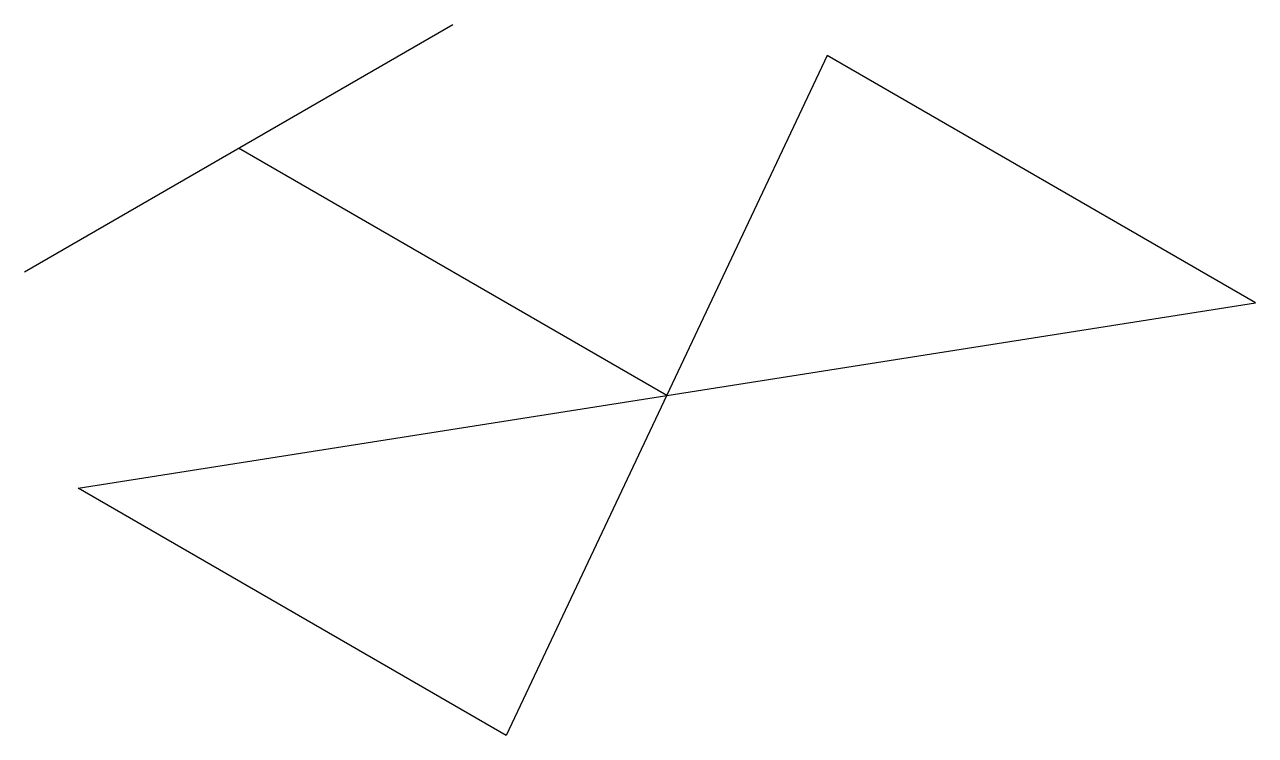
# Model space of a CAD drawing. Header units: millimetres. Extents: x -10043.608 to -10043.234, y -21.426 to -21.211.
import ezdxf

# ---------------------------------------------------------------- set-up
doc = ezdxf.new("R2010")
doc.units = ezdxf.units.MM
doc.layers.add('Tub_iso_bloqueios', color=2, linetype='Continuous')

msp = doc.modelspace()

# ---------------------------------------------------------------- linework, layer by layer
at = {"layer": 'Tub_iso_bloqueios'}
msp.add_line((-10043.60785, -21.28572), (-10043.47795, -21.21072), dxfattribs=at)
at = {"layer": 'Tub_iso_bloqueios', "color": 2}
for p, q in [((-10043.36428, -21.2201), (-10043.46171, -21.42635)), ((-10043.23438, -21.2951), (-10043.36428, -21.2201)), ((-10043.413, -21.32322), (-10043.5429, -21.24822)), ((-10043.59162, -21.35135), (-10043.23438, -21.2951)), ((-10043.46171, -21.42635), (-10043.59162, -21.35135))]:
    msp.add_line(p, q, dxfattribs=at)

doc.saveas('drawing.dxf')
